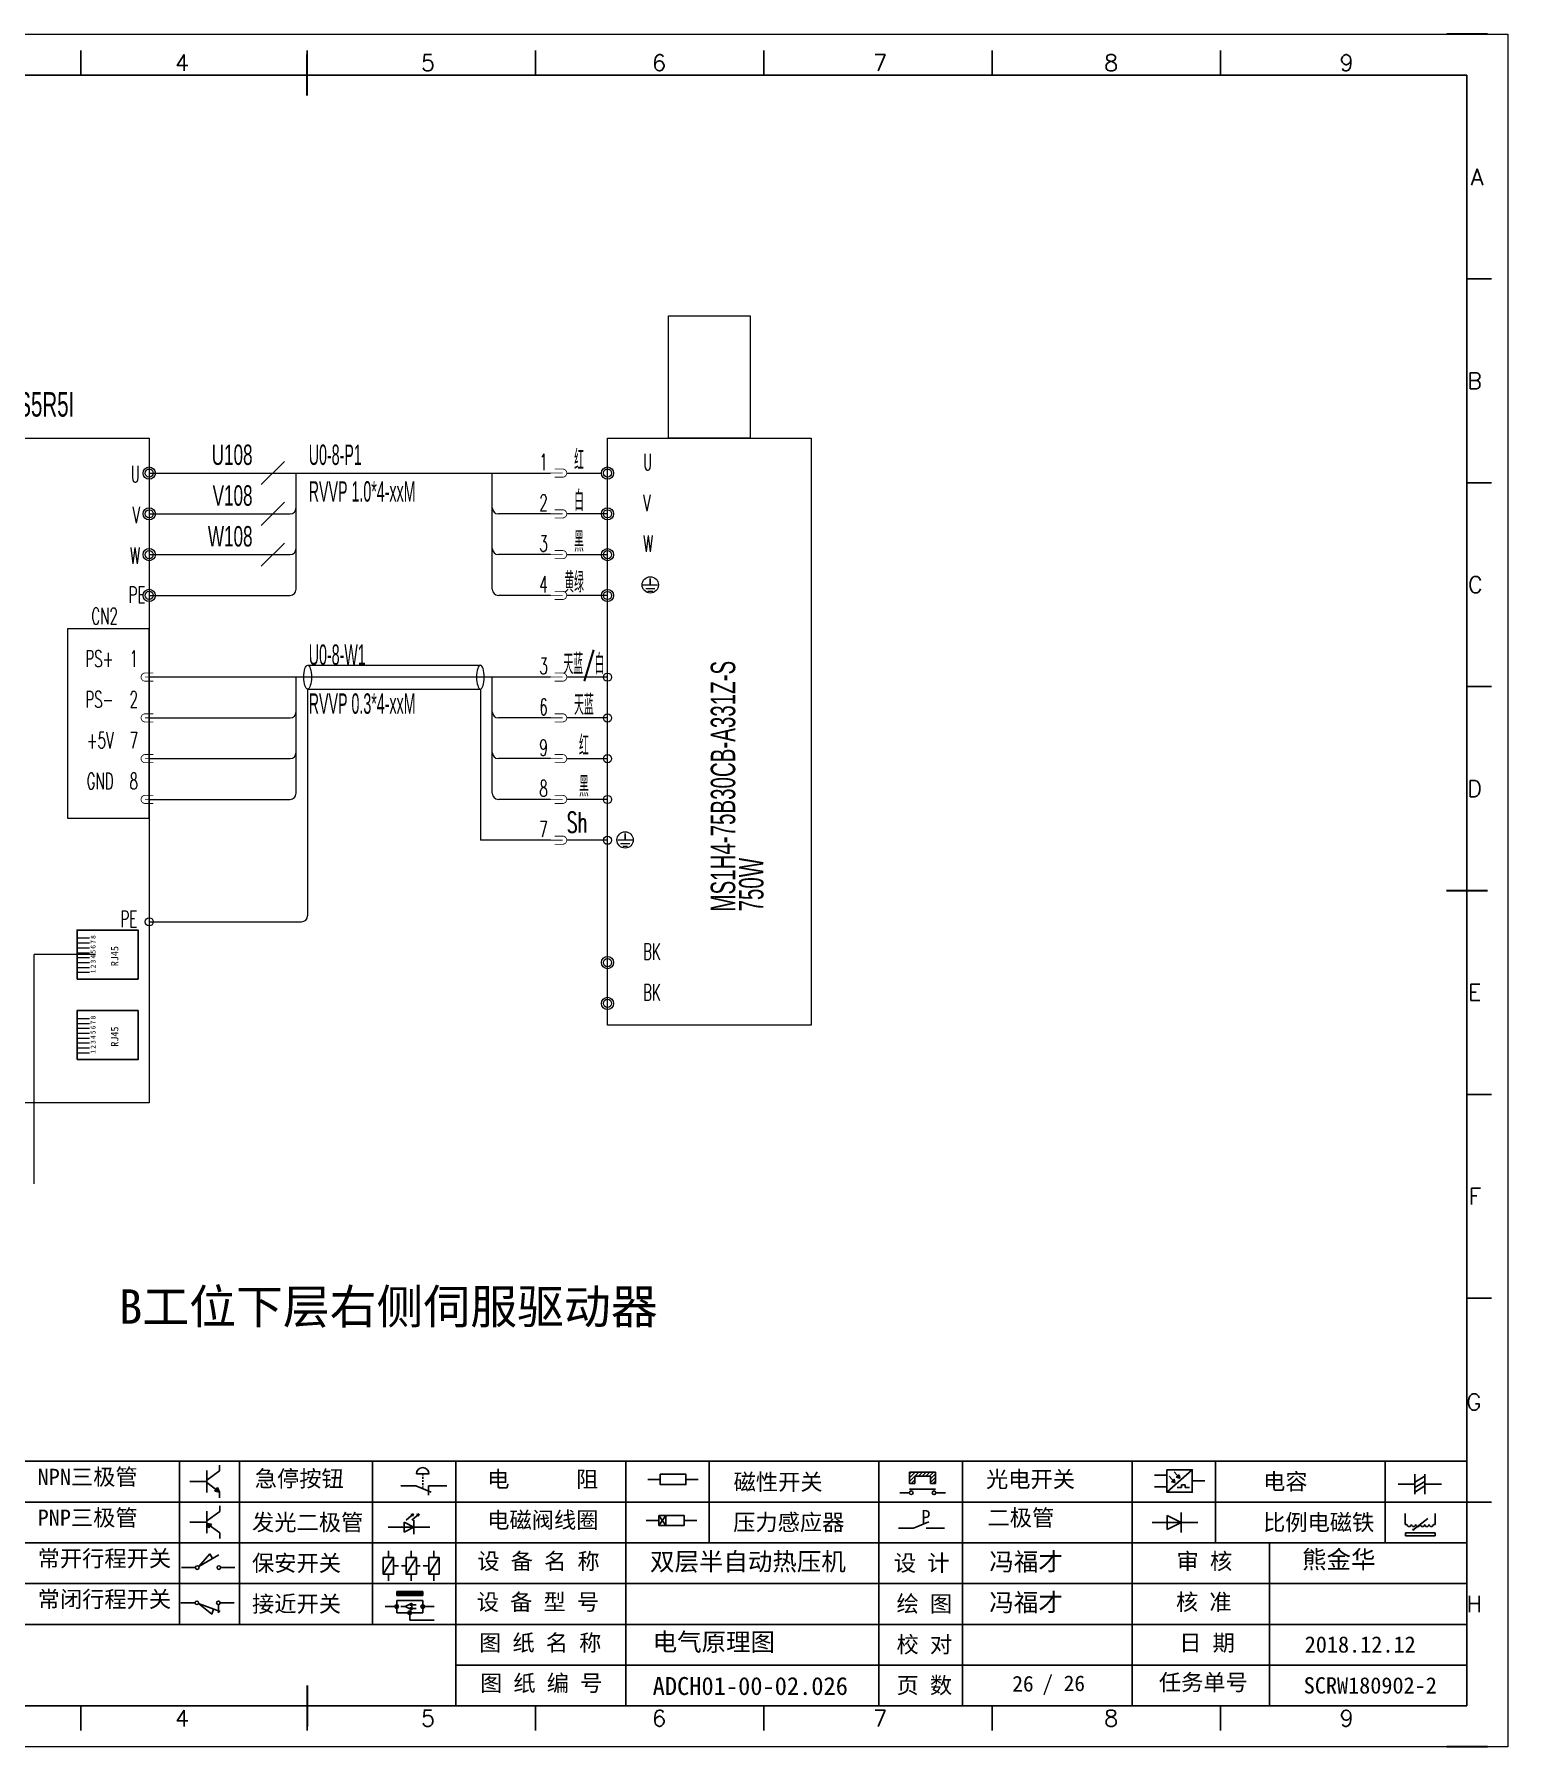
# Model space of a CAD drawing. Extents: x 33864 to 41687, y -3582 to -110.
# Drawn here: x 38085.6 to 38266.3, y -3562.3 to -3352.3 of the extents above; entities that cross this region are included whole.
import ezdxf
from ezdxf.enums import TextEntityAlignment as Align

# ---------------------------------------------------------------- set-up
doc = ezdxf.new("R2010")
doc.units = 0
doc.header["$MEASUREMENT"] = 0
doc.layers.add('AE_BOR', color=1, linetype='Continuous')
doc.layers.add('细实线层', color=7, linetype='Continuous')
doc.layers.add('Dimension', color=3, linetype='Continuous', lineweight=13)
doc.styles.add('WD', font='romans.shx', dxfattribs={"bigfont": 'gbcbig.shx'})
doc.styles.add('样式 8', font='arial.ttf')
doc.styles.add('汉字', font='')
doc.styles.get('汉字').set_extended_font_data('新宋体')

# ---------------------------------------------------------------- blocks, each defined once
blk = doc.blocks.new('磁性开关')
at = {"linetype": 'ByBlock'}
h = blk.add_hatch(dxfattribs=at)
h.set_pattern_fill('ANSI31', color=256, scale=0.1, style=0)
h.set_pattern_definition([(45, (0, 0), (-0.224506403, 0.224506403), [])])
h.paths.add_polyline_path([(-1907.69, -775.29), (-1910.88, -775.29), (-1910.88, -776.69), (-1910.25, -776.69), (-1910.25, -775.79), (-1908.31, -775.79), (-1908.31, -776.69), (-1907.69, -776.69)])
for p, q in [((-1910.88, -776.69), (-1910.88, -775.29)), ((-1910.88, -775.29), (-1907.69, -775.29)), ((-1910.88, -776.69), (-1910.25, -776.69)), ((-1910.25, -776.69), (-1910.25, -775.79)), ((-1910.25, -775.79), (-1908.31, -775.79)), ((-1908.31, -776.69), (-1908.31, -775.79)), ((-1908.31, -776.69), (-1907.69, -776.69)), ((-1907.69, -775.29), (-1907.69, -776.69)), ((-1910.91, -777.81), (-1912.09, -777.81)), ((-1910.88, -777.39), (-1907.69, -777.39)), ((-1907.66, -777.81), (-1906.48, -777.81))]:
    blk.add_line(p, q, dxfattribs=at)
for centre in [(-1910.68, -777.81), (-1907.88, -777.81)]:
    blk.add_circle(centre, 0.225, dxfattribs=at)
blk = doc.blocks.new('光电开关')
at = {"linetype": 'ByBlock'}
h = blk.add_hatch(dxfattribs=at)
h.set_pattern_fill('ANSI31', color=256, scale=0.01, style=0)
h.set_pattern_definition([(45, (0.172267, 0), (-0.0224506403, 0.0224506403), [])])
h.paths.add_polyline_path([(-1882.44, -776.34), (-1882.5, -775.91), (-1882.68, -776.07)])
h.paths.add_polyline_path([(-1882.44, -776.34), (-1882.68, -776.07), (-1882.86, -776.23)])
h.paths.add_polyline_path([(-1883.11, -776.45), (-1883.29, -776.61), (-1883.05, -776.88)])
h.paths.add_polyline_path([(-1883.29, -776.61), (-1883.47, -776.77), (-1883.05, -776.88)])
for p, q in [((-1884.01, -775.96), (-1885.56, -775.96)), ((-1880.91, -775.3), (-1884.01, -778.05)), ((-1883.75, -776.09), (-1883.05, -776.88)), ((-1883.11, -776.45), (-1883.47, -776.77)), ((-1883.05, -776.88), (-1883.47, -776.77)), ((-1883.14, -775.55), (-1882.44, -776.34)), ((-1883.05, -776.88), (-1883.11, -776.45)), ((-1882.5, -775.91), (-1882.86, -776.23)), ((-1882.44, -776.34), (-1882.86, -776.23)), ((-1882.44, -776.34), (-1882.5, -775.91)), ((-1879.37, -776.67), (-1880.91, -776.67)), ((-1884.01, -777.39), (-1885.56, -777.39)), ((-1882.78, -777.47), (-1882.23, -777.47)), ((-1882.23, -777.47), (-1882.23, -777.14)), ((-1882.23, -777.14), (-1881.78, -777.14)), ((-1881.78, -777.47), (-1881.78, -777.14)), ((-1881.23, -777.47), (-1881.78, -777.47))]:
    blk.add_line(p, q, dxfattribs=at)
blk.add_lwpolyline([(-1884.01, -775.3), (-1880.91, -775.3), (-1880.91, -778.05), (-1884.01, -778.05)], close=True, dxfattribs=at)
blk = doc.blocks.new('电磁阀线圈')
at = {"linetype": 'ByBlock'}
for p, q in [((-1854.61, -796.54), (-1856.17, -796.54)), ((-1854.61, -795.92), (-1853.75, -797.16)), ((-1853.75, -795.92), (-1854.61, -797.16)), ((-1853.75, -795.92), (-1853.75, -797.16)), ((-1851.53, -796.54), (-1849.97, -796.54))]:
    blk.add_line(p, q, dxfattribs=at)
blk.add_lwpolyline([(-1854.61, -795.92), (-1851.53, -795.92), (-1851.53, -797.16), (-1854.61, -797.16)], close=True, dxfattribs=at)
blk = doc.blocks.new('压力感应器')
at = {"linetype": 'ByBlock'}
for p, q in [((-1815.59, -777.73), (-1813.71, -776.93)), ((-1817.44, -777.73), (-1815.59, -777.73)), ((-1811.78, -777.73), (-1814.05, -777.73))]:
    blk.add_line(p, q, dxfattribs=at)
at = {"linetype": 'ByBlock', "insert": (-1814.65, -775.48), "char_height": 1.68, "width": 1.2242, "attachment_point": 1}
blk.add_mtext('{\\fNSimSun|b0|i0|c134|p49;P}', dxfattribs=at)
blk = doc.blocks.new('二极管')
at = {"linetype": 'ByBlock'}
for p, q in [((-1787.52, -776.77), (-1781.92, -776.77)), ((-1783.97, -776.77), (-1785.69, -775.9)), ((-1785.69, -775.9), (-1785.69, -777.65)), ((-1783.97, -776.77), (-1785.69, -777.65)), ((-1783.97, -777.99), (-1783.97, -775.56))]:
    blk.add_line(p, q, dxfattribs=at)
blk = doc.blocks.new('NPN三极管')
at = {"linetype": 'ByBlock'}
for p, q in [((-1785.73, -780.61), (-1785.73, -783.32)), ((-1785.73, -781.82), (-1784.15, -780.66)), ((-1784.15, -780.66), (-1784.15, -779.98)), ((-1785.73, -781.97), (-1787.81, -781.97)), ((-1785.73, -782.11), (-1784.15, -783.27)), ((-1784.41, -782.73), (-1784.74, -783.18)), ((-1784.15, -783.27), (-1784.74, -783.18)), ((-1784.15, -783.27), (-1784.41, -782.73)), ((-1784.15, -783.27), (-1784.15, -783.96))]:
    blk.add_line(p, q, dxfattribs=at)
blk = doc.blocks.new('PNP三极管')
at = {"linetype": 'ByBlock'}
for p, q in [((-1784.9, -785.38), (-1784.9, -788.09)), ((-1783.32, -785.43), (-1783.32, -784.75)), ((-1784.9, -786.74), (-1786.98, -786.74)), ((-1784.9, -786.59), (-1783.32, -785.43)), ((-1784.9, -786.88), (-1783.32, -788.04)), ((-1784.9, -786.88), (-1784.31, -786.97)), ((-1784.9, -786.88), (-1784.64, -787.42)), ((-1784.31, -786.97), (-1784.64, -787.42)), ((-1783.32, -788.04), (-1783.32, -788.73))]:
    blk.add_line(p, q, dxfattribs=at)
blk = doc.blocks.new('常开行程开关')
at = {"linetype": 'ByBlock'}
for p, q in [((-1785.89, -792.17), (-1784.52, -790.62)), ((-1785.89, -792.17), (-1783.43, -790.72)), ((-1784.52, -790.62), (-1784.19, -791.17)), ((-1786.29, -792.3), (-1788.01, -792.3)), ((-1781.48, -792.3), (-1783.21, -792.3))]:
    blk.add_line(p, q, dxfattribs=at)
for centre in [(-1786.07, -792.3), (-1783.42, -792.3)]:
    blk.add_circle(centre, 0.219, dxfattribs=at)
blk = doc.blocks.new('常闭行程开关')
at = {"linetype": 'ByBlock'}
for p, q in [((-1786.34, -796.62), (-1788.07, -796.62)), ((-1785.93, -796.72), (-1783.25, -797.7)), ((-1785.93, -796.72), (-1784.3, -798)), ((-1784.3, -798), (-1784.08, -797.4)), ((-1783.48, -796.84), (-1783.48, -797.85)), ((-1781.54, -796.62), (-1783.26, -796.62))]:
    blk.add_line(p, q, dxfattribs=at)
for centre in [(-1786.12, -796.62), (-1783.48, -796.62)]:
    blk.add_circle(centre, 0.219, dxfattribs=at)
blk = doc.blocks.new('电容')
at = {"linetype": 'ByBlock'}
for p, q in [((-1756.08, -782.99), (-1756.08, -780.56)), ((-1754.86, -780.79), (-1756.08, -781.55)), ((-1754.86, -782.99), (-1754.86, -780.56)), ((-1756.08, -781.77), (-1758.13, -781.77)), ((-1754.86, -781.44), (-1756.08, -782.2)), ((-1754.86, -781.99), (-1756.08, -782.75)), ((-1754.86, -781.77), (-1752.81, -781.77))]:
    blk.add_line(p, q, dxfattribs=at)
blk = doc.blocks.new('发光二极管')
at = {"linetype": 'ByBlock'}
for p, q in [((-1755.78, -785.92), (-1754.89, -785.14)), ((-1754.89, -785.14), (-1755.2, -785.22)), ((-1755.2, -785.22), (-1755.01, -785.43)), ((-1755.08, -785.92), (-1754.18, -785.14)), ((-1754.89, -785.14), (-1755.01, -785.43)), ((-1754.18, -785.14), (-1754.49, -785.22)), ((-1754.49, -785.22), (-1754.31, -785.43)), ((-1754.18, -785.14), (-1754.31, -785.43)), ((-1758.01, -786.77), (-1752.89, -786.77)), ((-1754.84, -786.77), (-1756.04, -786.16)), ((-1756.04, -786.16), (-1756.04, -787.39)), ((-1754.84, -786.77), (-1756.04, -787.39)), ((-1754.84, -787.63), (-1754.84, -785.92))]:
    blk.add_line(p, q, dxfattribs=at)
blk = doc.blocks.new('比例电磁阀')
at = {"linetype": 'ByBlock'}
for p, q in [((-1757.26, -775.38), (-1757.26, -776.71)), ((-1757.26, -776.71), (-1757.05, -776.71)), ((-1754.5, -775.98), (-1756.35, -777.44)), ((-1753.58, -776.71), (-1753.8, -776.71)), ((-1753.58, -775.38), (-1753.58, -776.71)), ((-1753.6, -777.73), (-1757.25, -777.73)), ((-1757.25, -778.13), (-1757.25, -777.73)), ((-1753.6, -778.13), (-1757.25, -778.13)), ((-1756.35, -777.44), (-1756.25, -777.25)), ((-1756.35, -777.44), (-1756.15, -777.38)), ((-1756.15, -777.38), (-1756.25, -777.25)), ((-1753.6, -777.73), (-1753.6, -778.13))]:
    blk.add_line(p, q, dxfattribs=at)
for centre in [(-1756.78, -776.71), (-1756.24, -776.71), (-1755.7, -776.71), (-1755.15, -776.71), (-1754.61, -776.71), (-1754.07, -776.71)]:
    blk.add_arc(centre, 0.271, 180, 0, dxfattribs=at)
blk = doc.blocks.new('保安开关')
at = {"linetype": 'ByBlock'}
for p, q in [((-1757.33, -790.79), (-1758.6, -792.81)), ((-1757.96, -790.79), (-1757.96, -789.97)), ((-1754.54, -790.79), (-1755.81, -792.81)), ((-1755.17, -790.79), (-1755.17, -789.97)), ((-1751.75, -790.79), (-1753.02, -792.81)), ((-1752.39, -790.79), (-1752.39, -789.97)), ((-1757.96, -792.81), (-1757.96, -793.62)), ((-1757.33, -791.8), (-1756.72, -791.8)), ((-1756.35, -791.8), (-1755.89, -791.8)), ((-1755.17, -792.81), (-1755.17, -793.62)), ((-1754.52, -791.8), (-1754.06, -791.8)), ((-1753.69, -791.8), (-1753.08, -791.8)), ((-1752.39, -792.81), (-1752.39, -793.62))]:
    blk.add_line(p, q, dxfattribs=at)
for points in [[(-1758.6, -790.79), (-1757.33, -790.79), (-1757.33, -792.81), (-1758.6, -792.81)], [(-1755.81, -790.79), (-1754.54, -790.79), (-1754.54, -792.81), (-1755.81, -792.81)], [(-1753.02, -790.79), (-1751.75, -790.79), (-1751.75, -792.81), (-1753.02, -792.81)]]:
    blk.add_lwpolyline(points, close=True, dxfattribs=at)
blk = doc.blocks.new('接近开关')
at = {"linetype": 'ByBlock'}
h = blk.add_hatch(dxfattribs=at)
h.set_pattern_fill('ANSI31', color=256, scale=0.01, style=0)
h.set_pattern_definition([(45, (-89.131516, -30.795668), (-0.0224506403, 0.0224506403), [])])
h.paths.add_polyline_path([(-1513.76, -1123.35), (-1513.76, -1122.85), (-1516.96, -1122.85), (-1516.96, -1123.35)])
for p, q in [((-1516.96, -1123.35), (-1516.96, -1122.85)), ((-1516.96, -1122.85), (-1513.76, -1122.85)), ((-1516.96, -1123.35), (-1513.76, -1123.35)), ((-1513.76, -1122.85), (-1513.76, -1123.35)), ((-1517.18, -1124.71), (-1518.36, -1124.71)), ((-1516.96, -1123.95), (-1513.76, -1123.95)), ((-1516.96, -1123.95), (-1516.96, -1125.47)), ((-1516.96, -1125.47), (-1513.76, -1125.47)), ((-1515.91, -1124.71), (-1516.45, -1124.71)), ((-1515.11, -1124.31), (-1515.91, -1124.71)), ((-1515.11, -1125.11), (-1515.91, -1124.71)), ((-1515.33, -1124.53), (-1515.17, -1124.53)), ((-1515.33, -1124.88), (-1515.17, -1124.88)), ((-1515.25, -1124.45), (-1515.25, -1124.61)), ((-1515.11, -1124.31), (-1515.11, -1125.11)), ((-1515.11, -1124.48), (-1514.58, -1124.48)), ((-1515.11, -1124.94), (-1514.58, -1124.94)), ((-1513.76, -1123.95), (-1513.76, -1125.47)), ((-1513.54, -1124.71), (-1512.36, -1124.71)), ((-1515.36, -1125.69), (-1515.36, -1126.36)), ((-1515.36, -1126.36), (-1512.36, -1126.36))]:
    blk.add_line(p, q, dxfattribs=at)
for centre in [(-1516.96, -1124.71), (-1515.36, -1125.47), (-1513.76, -1124.71)]:
    blk.add_circle(centre, 0.225, dxfattribs=at)
blk = doc.blocks.new('电阻')
at = {"linetype": 'ByBlock'}
for p, q in [((-3.09, 0), (-1.57, 0)), ((1.57, 0), (3.09, 0))]:
    blk.add_line(p, q, dxfattribs=at)
blk.add_lwpolyline([(-1.57, 0.63), (1.57, 0.63), (1.57, -0.63), (-1.57, -0.63)], close=True, dxfattribs=at)
blk = doc.blocks.new('急停按钮')
at = {"linetype": 'ByBlock'}
for p, q in [((-1.86, 0), (0, 0)), ((0, 0), (1.88, -0.81)), ((0.06, 1.45), (1.61, 1.45)), ((0.83, 1.45), (0.83, 1.24)), ((0.83, 1.07), (0.83, 0.85)), ((0.83, 0.68), (0.83, 0.47)), ((0.83, 0.29), (0.83, 0.08)), ((3.81, 0), (1.54, 0)), ((1.54, 0), (1.54, -1.15)), ((0.83, -0.09), (0.83, -0.24))]:
    blk.add_line(p, q, dxfattribs=at)
blk.add_arc((0.83, 1.45), 0.774, 0, 180)
blk = doc.blocks.new('A$C5EEB7F37')
at = {"lineweight": 0}
for p, q in [((0, 16.82), (5.16, 16.82)), ((0, 14.82), (5.16, 14.82)), ((0, 12.82), (5.16, 12.82)), ((0, 10.82), (5.16, 10.82)), ((0, 8.82), (5.16, 8.82)), ((0, 6.82), (5.16, 6.82)), ((0, 4.82), (5.16, 4.82)), ((0, 2.82), (5.16, 2.82))]:
    blk.add_line(p, q, dxfattribs=at)
blk.add_lwpolyline([(0.07, 0), (0.07, 20.03), (25.01, 20.03), (25.01, 0)], close=True)
at = {"char_height": 2, "width": 3.7055, "attachment_point": 1, "rotation": 90}
for s, insert in [('{\\fSimSun|b0|i0|c134|p2;8}', (5.62, 16.42)), ('{\\fSimSun|b0|i0|c134|p2;7}', (5.62, 14.42)), ('{\\fSimSun|b0|i0|c134|p2;6}', (5.62, 12.42)), ('{\\fSimSun|b0|i0|c134|p2;3}', (5.62, 6.42)), ('{\\fSimSun|b0|i0|c134|p2;5}', (5.62, 10.42)), ('{\\fSimSun|b0|i0|c134|p2;4}', (5.62, 8.42)), ('{\\fSimSun|b0|i0|c134|p2;1}', (5.56, 2.42)), ('{\\fSimSun|b0|i0|c134|p2;2}', (5.62, 4.42))]:
    blk.add_mtext(s, dxfattribs=dict(at, insert=insert))
at = {"color": 7, "insert": (13.92, 5.3), "char_height": 3.024, "attachment_point": 1, "rotation": 90}
blk.add_mtext_dynamic_manual_height_columns('{\\fSimSun|b0|i0|c134|p2;RJ45}', width=47.9244, gutter_width=12.5, heights=[0], dxfattribs=at)

msp = doc.modelspace()

# ---------------------------------------------------------------- linework, layer by layer
for p, q in [((38261.269, -3357.345), (37974.269, -3357.345)), ((38261.269, -3557.345), (38261.269, -3357.345)), ((38161.118, -3419.079), (38161.118, -3419.868)), ((38158.034, -3450.356), (38158.034, -3451.146)), ((37979.299, -3557.345), (38258.799, -3557.345)), ((38100.066, -3557.345), (38160.016, -3557.345)), ((38160.016, -3557.345), (38228.801, -3557.345))]:
    msp.add_line(p, q)
at = {"lineweight": 0}
for p, q in [((38099.68, -3406.159), (38148.877, -3406.159)), ((38117.695, -3420.409), (38117.695, -3406.159)), ((38141.744, -3420.409), (38141.744, -3406.159)), ((38150.877, -3406.159), (38155.119, -3406.159)), ((38099.68, -3411.159), (38116.945, -3411.159)), ((38148.877, -3411.159), (38142.494, -3411.159)), ((38155.869, -3411.159), (38150.877, -3411.159)), ((38099.68, -3416.159), (38116.945, -3416.159)), ((38148.877, -3416.159), (38142.494, -3416.159)), ((38155.869, -3416.163), (38150.877, -3416.163)), ((38160.223, -3419.875), (38162.012, -3419.875)), ((38160.555, -3420.304), (38161.68, -3420.304)), ((38160.841, -3420.65), (38161.414, -3420.65)), ((38099.68, -3421.159), (38116.945, -3421.159)), ((38148.877, -3421.159), (38142.494, -3421.159)), ((38155.869, -3421.167), (38150.877, -3421.167)), ((38148.877, -3431.175), (38099.68, -3431.175)), ((38117.695, -3445.425), (38117.695, -3431.175)), ((38119.125, -3429.711), (38140.286, -3429.71)), ((38141.744, -3445.425), (38141.744, -3431.175)), ((38155.869, -3431.179), (38150.877, -3431.179)), ((38119.104, -3432.641), (38119.104, -3460.433)), ((38119.104, -3432.641), (38140.286, -3432.641)), ((38140.286, -3432.641), (38140.286, -3451.175)), ((38099.68, -3436.175), (38116.945, -3436.175)), ((38148.877, -3436.175), (38142.494, -3436.175)), ((38155.869, -3436.183), (38150.877, -3436.183)), ((38099.68, -3441.175), (38116.945, -3441.175)), ((38148.877, -3441.175), (38142.494, -3441.175)), ((38155.869, -3441.183), (38150.877, -3441.183)), ((38099.68, -3446.175), (38116.945, -3446.175)), ((38148.877, -3446.175), (38142.494, -3446.175)), ((38155.869, -3446.183), (38150.877, -3446.183)), ((38148.877, -3451.175), (38142.494, -3451.175)), ((38155.869, -3451.183), (38150.877, -3451.183)), ((38157.14, -3451.152), (38158.928, -3451.152)), ((38157.472, -3451.581), (38158.596, -3451.581)), ((38157.757, -3451.928), (38158.331, -3451.928)), ((38099.68, -3461.183), (38118.354, -3461.183))]:
    msp.add_line(p, q, dxfattribs=at)
at = {"color": 3, "lineweight": 0}
for p in [(38085.581, -3493.324), (38093.096, -3465.21)]:
    msp.add_line(p, (38085.581, -3465.21), dxfattribs=at)
at = {"linetype": 'ByBlock'}
for p, q in [((38261.269, -3527.345), (37974.269, -3527.345)), ((38261.269, -3532.345), (37974.269, -3532.345)), ((38261.269, -3537.345), (37974.269, -3537.345)), ((38261.269, -3542.345), (37974.269, -3542.345)), ((38261.269, -3547.345), (37974.269, -3547.345)), ((38261.269, -3552.345), (38137.293, -3552.345))]:
    msp.add_line(p, q, dxfattribs=at)
at = {"lineweight": -2}
for p, q in [((38103.385, -3527.345), (38103.385, -3547.345)), ((38110.745, -3527.345), (38110.745, -3547.345)), ((38127.055, -3527.345), (38127.055, -3547.345)), ((38137.293, -3527.345), (38137.293, -3557.261)), ((38158.103, -3527.345), (38158.103, -3537.345)), ((38168.341, -3527.345), (38168.341, -3537.345)), ((38189.151, -3527.345), (38189.151, -3537.345)), ((38199.389, -3527.345), (38199.389, -3537.345)), ((38220.199, -3527.345), (38220.199, -3537.345)), ((38230.437, -3527.345), (38230.437, -3537.345)), ((38251.248, -3527.345), (38251.248, -3537.345)), ((38158.103, -3537.345), (38158.103, -3557.261)), ((38189.151, -3537.345), (38189.151, -3557.345)), ((38199.389, -3537.345), (38199.389, -3557.345)), ((38220.199, -3537.345), (38220.199, -3557.345)), ((38237.052, -3537.345), (38237.052, -3557.345))]:
    msp.add_line(p, q, dxfattribs=at)
at = {"ltscale": 2}
for p, q in [((38261.269, -3557.345), (38261.269, -3535.899)), ((38228.801, -3557.345), (38258.799, -3557.345)), ((38228.801, -3557.345), (38261.269, -3557.345))]:
    msp.add_line(p, q, dxfattribs=at)
at = {"lineweight": 9, "ltscale": 0.1}
for p, q in [((38070.604, -3557.345), (38100.066, -3557.345)), ((38098.709, -3557.345), (38098.709, -3557.345)), ((38098.709, -3557.345), (38098.709, -3557.345)), ((38098.709, -3557.345), (38098.709, -3557.345)), ((38098.709, -3557.345), (38098.709, -3557.345))]:
    msp.add_line(p, q, dxfattribs=at)
at = {"lineweight": 0}
for points in [[(38163.369, -3386.876), (38173.369, -3386.876), (38173.369, -3401.876), (38163.369, -3401.876)], [(38071.052, -3401.876), (38099.68, -3401.876), (38099.68, -3483.387), (38071.052, -3483.387)], [(38155.869, -3401.876), (38180.869, -3401.876), (38180.869, -3473.876), (38155.869, -3473.876)]]:
    msp.add_lwpolyline(points, close=True, dxfattribs=at)
at = {"color": 3, "lineweight": 0, "const_width": 0.1, "flags": 128}
for points in [[(38150.377, -3406.159), (38148.877, -3406.159)], [(38150.377, -3411.159), (38148.877, -3411.159)], [(38150.377, -3416.159), (38148.877, -3416.159)], [(38150.377, -3421.159), (38148.877, -3421.159)], [(38099.18, -3431.175), (38100.68, -3431.175)], [(38150.377, -3431.175), (38148.877, -3431.175)], [(38099.18, -3436.175), (38100.68, -3436.175)], [(38150.377, -3436.175), (38148.877, -3436.175)], [(38099.18, -3441.175), (38100.68, -3441.175)], [(38150.377, -3441.175), (38148.877, -3441.175)], [(38099.18, -3446.175), (38100.68, -3446.175)], [(38150.377, -3446.175), (38148.877, -3446.175)], [(38150.377, -3451.175), (38148.877, -3451.175)]]:
    msp.add_lwpolyline(points, dxfattribs=at)
for points in [[(38149.377, -3405.659), (38150.377, -3405.659, -1), (38150.377, -3406.659), (38149.377, -3406.659)], [(38149.377, -3410.659), (38150.377, -3410.659, -1), (38150.377, -3411.659), (38149.377, -3411.659)], [(38149.377, -3415.659), (38150.377, -3415.659, -1), (38150.377, -3416.659), (38149.377, -3416.659)], [(38149.377, -3420.659), (38150.377, -3420.659, -1), (38150.377, -3421.659), (38149.377, -3421.659)], [(38100.18, -3430.675), (38099.18, -3430.675, 1), (38099.18, -3431.675), (38100.18, -3431.675)], [(38149.377, -3430.675), (38150.377, -3430.675, -1), (38150.377, -3431.675), (38149.377, -3431.675)], [(38100.18, -3435.675), (38099.18, -3435.675, 1), (38099.18, -3436.675), (38100.18, -3436.675)], [(38149.377, -3435.675), (38150.377, -3435.675, -1), (38150.377, -3436.675), (38149.377, -3436.675)], [(38100.18, -3440.675), (38099.18, -3440.675, 1), (38099.18, -3441.675), (38100.18, -3441.675)], [(38149.377, -3440.675), (38150.377, -3440.675, -1), (38150.377, -3441.675), (38149.377, -3441.675)], [(38100.18, -3445.675), (38099.18, -3445.675, 1), (38099.18, -3446.675), (38100.18, -3446.675)], [(38149.377, -3445.675), (38150.377, -3445.675, -1), (38150.377, -3446.675), (38149.377, -3446.675)], [(38149.377, -3450.675), (38150.377, -3450.675, -1), (38150.377, -3451.675), (38149.377, -3451.675)]]:
    msp.add_lwpolyline(points, format="xyb", dxfattribs=at)
at = {"lineweight": 0}
msp.add_lwpolyline([(38099.67, -3448.479), (38099.67, -3425.27), (38089.67, -3425.27), (38089.67, -3448.479)], dxfattribs=at)
for centre, radius in [((38099.68, -3406.159), 0.75), ((38099.68, -3406.159), 0.5), ((38155.869, -3406.159), 0.75), ((38155.869, -3406.159), 0.5), ((38099.68, -3411.159), 0.75), ((38099.68, -3411.159), 0.5), ((38155.869, -3411.159), 0.75), ((38155.869, -3411.159), 0.5), ((38099.68, -3416.159), 0.75), ((38099.68, -3416.159), 0.5), ((38155.869, -3416.163), 0.75), ((38155.869, -3416.163), 0.5), ((38099.68, -3421.159), 0.75), ((38099.68, -3421.159), 0.5), ((38155.869, -3421.167), 0.75), ((38155.869, -3421.167), 0.5), ((38161.118, -3419.868), 1), ((38155.869, -3431.179), 0.5), ((38155.869, -3436.183), 0.5), ((38155.869, -3441.183), 0.5), ((38155.869, -3446.183), 0.5), ((38158.034, -3451.146), 1), ((38155.869, -3451.183), 0.5), ((38099.68, -3461.183), 0.5), ((38155.869, -3466.187), 0.75), ((38155.869, -3466.187), 0.5), ((38155.869, -3471.191), 0.75), ((38155.869, -3471.191), 0.5)]:
    msp.add_circle(centre, radius, dxfattribs=at)
for centre, start, end in [((38116.945, -3410.409), 270, 0), ((38142.494, -3410.409), 180, 270), ((38116.945, -3415.409), 270, 0), ((38142.494, -3415.409), 180, 270), ((38116.945, -3420.409), 270, 0), ((38142.494, -3420.409), 180, 270), ((38116.945, -3435.425), 270, 0), ((38142.494, -3435.425), 180, 270), ((38116.945, -3440.425), 270, 0), ((38142.494, -3440.425), 180, 270), ((38116.945, -3445.425), 270, 0), ((38142.494, -3445.425), 180, 270), ((38118.354, -3460.433), 270, 0)]:
    msp.add_arc(centre, 0.75, start, end, dxfattribs=at)
msp.add_ellipse((38119.104, -3431.175), major_axis=(0, 1.465), ratio=0.3169375, dxfattribs=at)
at = {"lineweight": 0, "extrusion": (0, 0, -1)}
msp.add_ellipse((38140.286, -3431.175), major_axis=(0, 1.465), ratio=0.3169375, dxfattribs=at)
at = {"layer": 'AE_BOR', "color": 1, "lineweight": 15}
for p, q in [((37969.266, -3352.345), (38266.266, -3352.345)), ((38266.266, -3352.345), (38266.266, -3562.345)), ((38266.266, -3562.345), (37969.266, -3562.345))]:
    msp.add_line(p, q, dxfattribs=at)
at = {"layer": 'AE_BOR', "lineweight": 30}
for p, q in [((38263.799, -3352.345), (38258.799, -3352.345)), ((38263.799, -3562.345), (38258.799, -3562.345))]:
    msp.add_line(p, q, dxfattribs=at)
at = {"layer": 'AE_BOR'}
for p, q in [((38091.299, -3357.345), (38091.299, -3354.345)), ((38119.049, -3357.345), (38119.049, -3354.345)), ((38147.049, -3357.345), (38147.049, -3354.345)), ((38175.049, -3357.345), (38175.049, -3354.345)), ((38203.049, -3357.345), (38203.049, -3354.345)), ((38231.049, -3357.345), (38231.049, -3354.345)), ((38261.269, -3382.345), (38264.269, -3382.345)), ((38261.269, -3407.345), (38264.269, -3407.345)), ((38261.269, -3432.345), (38264.269, -3432.345)), ((38261.269, -3482.345), (38264.269, -3482.345)), ((38261.269, -3507.345), (38264.269, -3507.345)), ((38261.269, -3532.345), (38264.269, -3532.345)), ((38091.299, -3557.345), (38091.299, -3560.345)), ((38119.049, -3557.345), (38119.049, -3560.345)), ((38147.049, -3557.345), (38147.049, -3560.345)), ((38175.049, -3557.345), (38175.049, -3560.345)), ((38203.049, -3557.345), (38203.049, -3560.345)), ((38231.049, -3557.345), (38231.049, -3560.345))]:
    msp.add_line(p, q, dxfattribs=at)
at = {"layer": 'AE_BOR', "color": 2, "lineweight": 30}
for p, q in [((38119.049, -3359.845), (38119.049, -3354.845)), ((38258.769, -3457.345), (38263.769, -3457.345)), ((38119.049, -3554.845), (38119.049, -3559.845)), ((38119.049, -3557.345), (38119.049, -3559.845))]:
    msp.add_line(p, q, dxfattribs=at)
at = {"layer": 'Dimension', "lineweight": 0}
for p, q in [((38113.42, -3407.574), (38116.248, -3404.745)), ((38113.42, -3412.574), (38116.248, -3409.745)), ((38113.42, -3417.574), (38116.248, -3414.745))]:
    msp.add_line(p, q, dxfattribs=at)
at = {"layer": '细实线层', "lineweight": 0}
for p, q in [((38089.67, -3448.479), (38099.67, -3448.479)), ((38142.494, -3451.175), (38140.286, -3451.175))]:
    msp.add_line(p, q, dxfattribs=at)

# ---------------------------------------------------------------- block references
at = {"lineweight": 0, "xscale": 0.2999999999992724, "yscale": 0.2999999999992724, "zscale": 0.2999999999992724}
for p in [(38090.808, -3468.215), (38090.808, -3478.088)]:
    msp.add_blockref('A$C5EEB7F37', p, dxfattribs=at)
at = {"linetype": 'ByBlock'}
for name, p in [('NPN三极管', (39892.463, -2747.843)), ('磁性开关', (40103.795, -2753.386)), ('光电开关', (40108.491, -2753.077)), ('电容', (40010.958, -2748.364)), ('PNP三极管', (39891.638, -2748.072)), ('发光二极管', (39886.981, -2748.653)), ('电磁阀线圈', (40016.791, -2738.048)), ('压力感应器', (40008.99, -2757.83)), ('二极管', (40010.178, -2758.072)), ('比例电磁阀', (40010.958, -2758.364)), ('保安开关', (39886.981, -2748.364)), ('常开行程开关', (39891.638, -2748.072)), ('常闭行程开关', (39891.638, -2748.072)), ('接近开关', (39646.982, -2420.448))]:
    msp.add_blockref(name, p, dxfattribs=at)
for name, p in [('急停按钮', (38132.381, -3530.33)), ('电阻', (38163.922, -3529.569))]:
    msp.add_blockref(name, p)

# ---------------------------------------------------------------- texts
at = {"lineweight": 0, "style": 'WD', "width": 0.6}
for s, p in [('1', (38147.516, -3405.801)), ('U', (38160.237, -3405.809)), ('2', (38147.516, -3410.801)), ('V', (38160.237, -3410.809)), ('3', (38147.516, -3415.805)), ('W', (38160.237, -3415.813)), ('4', (38147.516, -3420.809)), ('3', (38147.516, -3430.821)), ('6', (38147.516, -3435.825)), ('9', (38147.516, -3440.825)), ('8', (38147.516, -3445.825)), ('7', (38147.516, -3450.825)), ('BK', (38160.237, -3465.837)), ('BK', (38160.237, -3470.841))]:
    msp.add_text(s, height=2, dxfattribs=at).set_placement(p)
for s, height, p in [('红', 2.5, (38152.981, -3405.809)), ('U', 2, (38098.543, -3407.281)), ('白', 2.5, (38152.981, -3410.809)), ('V', 2, (38098.543, -3412.281)), ('黑', 2.5, (38152.981, -3415.813)), ('W', 2, (38098.543, -3417.281)), ('黄绿', 2.5, (38152.981, -3420.813)), ('PE', 2, (38099.201, -3422.082)), ('CN2', 2, (38095.827, -3424.697)), ('Sh', 2.5, (38153.399, -3450.23))]:
    msp.add_text(s, height=height, dxfattribs=at).set_placement(p, align=Align.RIGHT)
at = {"color": 6, "lineweight": 0, "style": 'WD', "width": 0.6}
for s, p in [('PS+', (38095.302, -3429.92)), ('1', (38098.302, -3429.92)), ('PS-', (38095.302, -3434.92)), ('2', (38098.302, -3434.92)), ('+5V', (38095.302, -3439.92)), ('7', (38098.302, -3439.92)), ('GND', (38095.302, -3444.924)), ('8', (38098.302, -3444.924)), ('PE', (38098.215, -3461.839))]:
    msp.add_text(s, height=2, dxfattribs=at).set_placement(p, align=Align.RIGHT)
for s, p in [('天蓝/白', (38152.981, -3430.829)), ('天蓝', (38152.981, -3435.829)), ('红', (38152.981, -3440.829)), ('黑', (38152.981, -3445.829))]:
    msp.add_text(s, height=2.5, dxfattribs=at).set_placement(p, align=Align.CENTER)
at = {"attachment_point": 1}
for s, insert, char_height, width in [('{\\fSimSun|b0|i0|c134|p2;B工位下层右侧伺服驱动器}', (38095.965, -3506.261), 4.212, 73.29125), ('{\\fKaiTi_GB2312|b0|i0|c134|p49;双层半自动热压机}', (38161.088, -3538.536), 2.2, 27.73841), ('{\\fKaiTi_GB2312|b0|i0|c134|p49;冯福才}', (38202.699, -3538.547), 2.2, 15.31746), ('{\\fKaiTi_GB2312|b0|i0|c134|p49;熊金华}', (38241.039, -3538.29), 2.2, 15.31746), ('{\\fKaiTi_GB2312|b0|i0|c134|p49;冯福才}', (38202.699, -3543.547), 2.2, 15.31746), ('{\\fKaiTi_GB2312|b0|i0|c134|p49;电气原理图}', (38161.413, -3548.398), 2.2, 25.88003), ('{\\fKaiTi_GB2312|b0|i0|c134|p49;2018.12.12}', (38241.369, -3548.8), 2, 60.2542), ('{\\fKaiTi_GB2312|b0|i0|c134|p49;ADCH01-00-02.026}', (38161.413, -3553.798), 2.2, 25.68687), ('{\\fKaiTi_GB2312|b0|i0|c134|p49;26}', (38205.515, -3553.654), 1.92, 2.26819), ('{\\fKaiTi_GB2312|b0|i0|c134|p49;/ 26}', (38209.204, -3553.604), 1.92, 6.84443)]:
    msp.add_mtext(s, dxfattribs=dict(at, insert=insert, char_height=char_height, width=width))
at = {"char_height": 2, "attachment_point": 1, "style": '汉字'}
for s, insert in [('{\\fKaiTi_GB2312|b0|i0|c134|p49;NPN三极管}', (38085.999, -3528.253)), ('{\\fKaiTi_GB2312|b0|i0|c134|p49;急停按钮}', (38112.621, -3528.466)), ('{\\fKaiTi_GB2312|b0|i0|c134|p49;电      阻}', (38141.127, -3528.538)), ('{\\fKaiTi_GB2312|b0|i0|c134|p49;磁性开关}', (38171.338, -3528.874)), ('{\\fKaiTi_GB2312|b0|i0|c134|p49;光电开关}', (38202.289, -3528.537)), ('{\\fKaiTi_GB2312|b0|i0|c134|p49;电容}', (38236.264, -3528.825)), ('{\\fKaiTi_GB2312|b0|i0|c134|p49;PNP三极管}', (38085.999, -3533.253)), ('{\\fKaiTi_GB2312|b0|i0|c134|p49;发光二极管}', (38112.288, -3533.825)), ('{\\fKaiTi_GB2312|b0|i0|c134|p49;电磁阀线圈}', (38141.127, -3533.538)), ('{\\fKaiTi_GB2312|b0|i0|c134|p49;压力感应器}', (38171.285, -3533.815)), ('{\\fKaiTi_GB2312|b0|i0|c134|p49;二极管}', (38202.47, -3533.253)), ('{\\fKaiTi_GB2312|b0|i0|c134|p49;比例电磁铁}', (38236.264, -3533.825)), ('{\\fKaiTi_GB2312|b0|i0|c134|p49;常开行程开关}', (38085.999, -3538.253)), ('{\\fKaiTi_GB2312|b0|i0|c134|p0;设 备 名 称}', (38139.92, -3538.59)), ('{\\fKaiTi_GB2312|b0|i0|c134|p0;审 核}', (38225.655, -3538.596)), ('{\\fKaiTi_GB2312|b0|i0|c134|p49;保安开关}', (38112.288, -3538.825)), ('{\\fKaiTi_GB2312|b0|i0|c134|p0;设 计}', (38190.987, -3538.806)), ('{\\fKaiTi_GB2312|b0|i0|c134|p49;常闭行程开关}', (38085.999, -3543.253)), ('{\\fKaiTi_GB2312|b0|i0|c134|p49;接近开关}', (38112.288, -3543.825)), ('{\\fKaiTi_GB2312|b0|i0|c134|p0;设 备 型 号}', (38139.846, -3543.59)), ('{\\fKaiTi_GB2312|b0|i0|c134|p0;绘 图}', (38191.316, -3543.806)), ('{\\fKaiTi_GB2312|b0|i0|c134|p0;核 准}', (38225.585, -3543.596)), ('{\\fKaiTi_GB2312|b0|i0|c134|p0;图 纸 名 称}', (38140.129, -3548.59)), ('{\\fKaiTi_GB2312|b0|i0|c134|p0;校 对}', (38191.316, -3548.806)), ('{\\fKaiTi_GB2312|b0|i0|c134|p0;日 期}', (38225.982, -3548.596)), ('{\\fKaiTi_GB2312|b0|i0|c134|p0;任务单号}', (38223.483, -3553.447)), ('{\\fKaiTi_GB2312|b0|i0|c134|p0;图 纸 编 号}', (38140.247, -3553.542)), ('{\\fKaiTi_GB2312|b0|i0|c134|p0;页 数}', (38191.316, -3553.806)), ('{\\fKaiTi_GB2312|b0|i0|c134|p0;SCRW180902-2}', (38241.246, -3553.82))]:
    msp.add_mtext(s, dxfattribs=dict(at, insert=insert))
at = {"layer": 'AE_BOR', "style": 'WD'}
for s, p in [('4', (38103.712, -3356.845)), ('5', (38133.861, -3356.845)), ('6', (38162.206, -3356.845)), ('7', (38189.304, -3356.845)), ('8', (38217.633, -3356.845)), ('9', (38246.498, -3356.845)), ('4', (38103.712, -3559.845)), ('5', (38133.861, -3559.845)), ('6', (38162.206, -3559.845)), ('7', (38189.304, -3559.845)), ('8', (38217.633, -3559.845)), ('9', (38246.498, -3559.845))]:
    msp.add_text(s, height=2, dxfattribs=at).set_placement(p, align=Align.CENTER)
for s, p in [('A', (38263.293, -3369.845)), ('B', (38263.103, -3394.845)), ('C', (38263.198, -3419.845)), ('D', (38263.103, -3444.845)), ('E', (38263.007, -3469.845)), ('F', (38263.007, -3494.845)), ('F', (38263.007, -3494.845)), ('G', (38263.007, -3520.064)), ('H', (38263.103, -3544.845))]:
    msp.add_text(s, height=2, dxfattribs=at).set_placement(p, align=Align.MIDDLE_RIGHT)
at = {"layer": 'Dimension', "lineweight": 0, "style": '样式 8', "width": 0.6}
msp.add_text('IS620NS5R5I', height=3, dxfattribs=at).set_placement((38075.117, -3399.23))
for s, p in [('U108', (38112.35, -3405.159)), ('V108', (38112.35, -3410.159)), ('W108', (38112.35, -3415.159))]:
    msp.add_text(s, height=2.5, dxfattribs=at).set_placement(p, align=Align.RIGHT)
at = {"layer": 'Dimension', "color": 3, "lineweight": 0, "style": '样式 8', "width": 0.5}
for s, p in [('U0-8-P1', (38119.24, -3405.159)), ('U0-8-W1', (38119.24, -3429.675))]:
    msp.add_text(s, height=2.5, dxfattribs=at).set_placement(p)
at = {"layer": 'Dimension', "color": 1, "lineweight": 0, "style": '样式 8', "width": 0.5}
for s, p in [('RVVP 1.0*4-xxM', (38119.24, -3407.159)), ('RVVP 0.3*4-xxM', (38119.24, -3433.175))]:
    msp.add_text(s, height=2.5, dxfattribs=at).set_placement(p, align=Align.TOP_LEFT)
at = {"layer": 'Dimension', "color": 6, "lineweight": 0, "style": '样式 8', "width": 0.6}
msp.add_text('MS1H4-75B30CB-A331Z-S', height=3, rotation=90, dxfattribs=at).set_placement((38171.537, -3459.928))
at = {"layer": 'Dimension', "lineweight": 0, "style": '样式 8', "width": 0.6}
msp.add_text('750W', height=3, rotation=90, dxfattribs=at).set_placement((38175.004, -3459.917))

doc.saveas('drawing.dxf')
